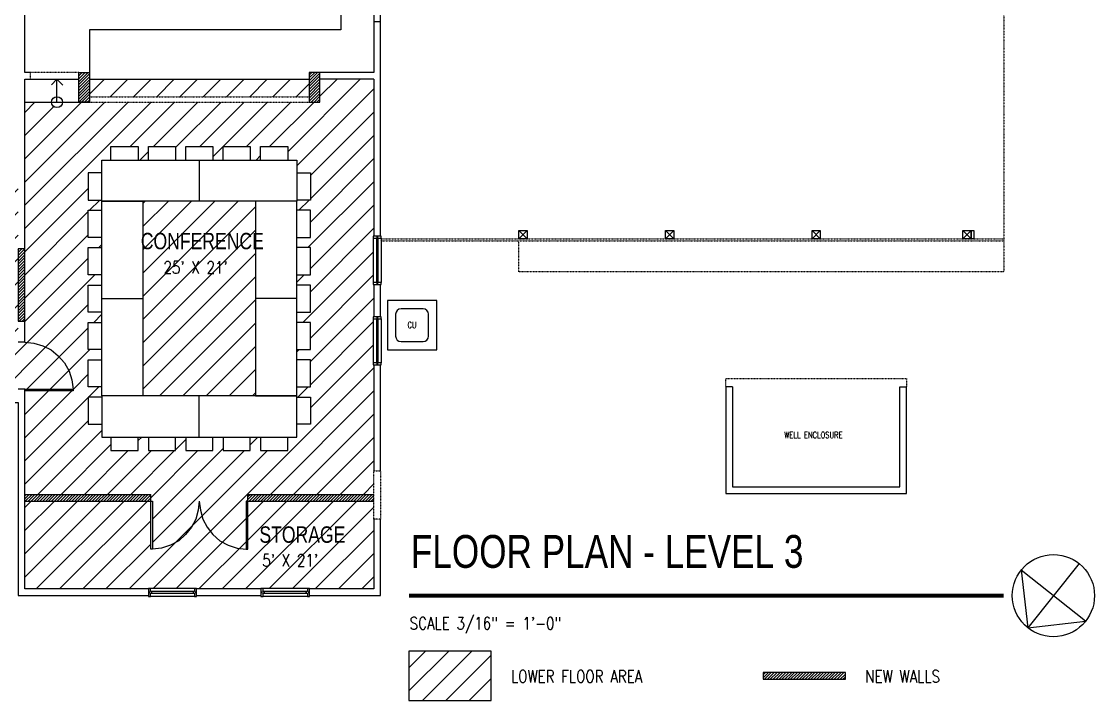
# Model space of a CAD drawing. Header units: inches. Extents: x -625442 to 34963, y -27993 to 66986.
# Drawn here: x 2734 to 3517, y 21433 to 21929 of the extents above; entities that cross this region are included whole.
import ezdxf

# ---------------------------------------------------------------- set-up
doc = ezdxf.new("R2010")
doc.units = ezdxf.units.IN
doc.header["$LTSCALE"] = 0.5
doc.header["$MEASUREMENT"] = 0
doc.linetypes.add('HIDDEN2', pattern=[0.1875, 0.125, -0.0625])
for name, color, linetype in [('0-TEXT', 30, 'Continuous'), ('A-ANNO-TEXT', 30, 'Continuous'), ('P-ABOVE', 201, 'HIDDEN2'), ('P-BELOW-LIGHT', 143, 'Continuous'), ('P-BELOW-MED', 145, 'Continuous'), ('P-CASEWORK', 140, 'Continuous'), ('P-DOOR', 51, 'Continuous'), ('P-FURNITURE', 201, 'Continuous'), ('P-WALL', 90, 'Continuous'), ('P-WINDOW', 213, 'Continuous')]:
    doc.layers.add(name, color=color, linetype=linetype)
doc.styles.add('1-4T', font='Zap601Rm.ttf', dxfattribs={"width": 0.8, "height": 12})
doc.styles.add('sapa notes', font='romans.shx', dxfattribs={"width": 0.8})
pattern_1 = [(45, (0, 1800), (-8.4852814, 8.4852814), [])]
pattern_2 = [(45, (0, 1800), (-1.06066017, 1.06066017), [])]

msp = doc.modelspace()

# ---------------------------------------------------------------- hatches: boundary and pattern name
at = {"layer": 'P-FURNITURE'}
h = msp.add_hatch(dxfattribs=at)
h.set_pattern_fill('ANSI31', color=256, scale=12)
h.set_pattern_definition(pattern_2)
h.paths.add_polyline_path([(2783.22947, 21892.17299), (2775.40382, 21892.17299), (2775.40382, 21870.45682), (2783.22947, 21870.45682)])
h.paths.add_polyline_path([(2951.48086, 21892.17299), (2943.65522, 21892.17299), (2943.65522, 21870.45682), (2951.48086, 21870.45682)])
h = msp.add_hatch(dxfattribs=at)
h.set_pattern_fill('ANSI31', color=256, scale=96)
h.set_pattern_definition(pattern_1)
h.paths.add_polyline_path([(2990.80474, 21887.28196), (2951.48086, 21887.28196), (2951.48086, 21870.45682), (2943.65522, 21870.45682), (2783.22947, 21870.45682), (2775.40382, 21870.45682), (2763.55689, 21870.45682, -1), (2755.55689, 21870.45682), (2736.07995, 21870.45682), (2736.07995, 21763.24547), (2736.07995, 21710.42236), (2736.07995, 21695.16235), (2742.73175, 21694.37978), (2749.18791, 21692.61901), (2755.25278, 21689.48876), (2760.5351, 21685.18465), (2765.03484, 21680.09798), (2768.36074, 21674.0331), (2770.51279, 21667.57695), (2771.29536, 21660.92515), (2771.29536, 21659.7513), (2736.07995, 21659.7513), (2736.07995, 21609.08024), (2736.07995, 21584.03412), (2828.03129, 21584.03412), (2828.03129, 21579.14309), (2829.20514, 21579.14309), (2829.20514, 21543.92768), (2835.85694, 21544.71025), (2842.3131, 21546.8623), (2848.37797, 21550.1882), (2853.46464, 21554.68794), (2857.76875, 21559.97026), (2860.89901, 21566.03513), (2862.65978, 21572.49129), (2863.44234, 21579.14309), (2864.22491, 21572.49129), (2865.98568, 21566.03513), (2869.11594, 21559.97026), (2873.42004, 21554.68794), (2878.50671, 21550.1882), (2884.57159, 21546.8623), (2891.02775, 21544.71025), (2897.67955, 21543.92768), (2897.67955, 21579.14309), (2898.85339, 21579.14309), (2898.85339, 21584.03412), (2990.80474, 21584.03412), (2990.80474, 21601.25459), (2990.80474, 21678.53285), (2990.41345, 21678.53285), (2990.41345, 21680.09798), (2990.41345, 21712.18313), (2990.41345, 21713.74826), (2990.80474, 21713.74826), (2990.80474, 21737.42084), (2990.41345, 21737.42084), (2990.41345, 21738.79033), (2990.41345, 21771.07112), (2990.41345, 21772.63625), (2990.80474, 21772.63625)])
h.paths.add_polyline_path([(2782.40895, 21818.78567), (2792.33141, 21818.78567), (2792.33141, 21828.11388), (2798.94638, 21828.11388), (2798.94638, 21838.03634), (2818.79129, 21838.03634), (2818.79129, 21828.11388), (2826.23313, 21828.11388), (2826.23313, 21838.03634), (2846.07805, 21838.03634), (2846.07805, 21828.11388), (2853.51989, 21828.11388), (2853.51989, 21838.03634), (2873.3648, 21838.03634), (2873.3648, 21828.11388), (2880.80664, 21828.11388), (2880.80664, 21838.03634), (2900.65155, 21838.03634), (2900.65155, 21828.11388), (2908.0934, 21828.11388), (2908.0934, 21838.03634), (2927.93831, 21838.03634), (2927.93831, 21828.11388), (2934.55328, 21828.11388), (2934.55328, 21818.78567), (2944.47574, 21818.78567), (2944.47574, 21798.94075), (2934.55328, 21798.94075), (2934.55328, 21798.11388), (2934.55328, 21791.49891), (2944.47574, 21791.49891), (2944.47574, 21771.654), (2934.55328, 21771.654), (2934.55328, 21764.21216), (2944.47574, 21764.21216), (2944.47574, 21744.36725), (2934.55328, 21744.36725), (2934.55328, 21736.9254), (2944.47574, 21736.9254), (2944.47574, 21717.08049), (2934.55328, 21717.08049), (2934.55328, 21709.63865), (2944.47574, 21709.63865), (2944.47574, 21689.79374), (2934.55328, 21689.79374), (2934.55328, 21682.35189), (2944.47574, 21682.35189), (2944.47574, 21662.50698), (2934.55328, 21662.50698), (2934.55328, 21655.89201), (2934.55328, 21655.06514), (2944.47574, 21655.06514), (2944.47574, 21635.22023), (2934.55328, 21635.22023), (2934.55328, 21625.89201), (2927.93831, 21625.89201), (2927.93831, 21615.96956), (2908.0934, 21615.96956), (2908.0934, 21625.89201), (2900.65155, 21625.89201), (2900.65155, 21615.96956), (2880.80664, 21615.96956), (2880.80664, 21625.89201), (2873.3648, 21625.89201), (2873.3648, 21615.96956), (2853.51989, 21615.96956), (2853.51989, 21625.89201), (2846.07805, 21625.89201), (2846.07805, 21615.96956), (2826.23313, 21615.96956), (2826.23313, 21625.89201), (2818.79129, 21625.89201), (2818.79129, 21615.96956), (2798.94638, 21615.96956), (2798.94638, 21625.89201), (2792.33141, 21625.89201), (2792.33141, 21635.22023), (2782.40895, 21635.22023), (2782.40895, 21655.06514), (2792.33141, 21655.06514), (2792.33141, 21655.89201), (2792.33141, 21662.50698), (2782.40895, 21662.50698), (2782.40895, 21682.35189), (2792.33141, 21682.35189), (2792.33141, 21689.79374), (2782.40895, 21689.79374), (2782.40895, 21709.63865), (2792.33141, 21709.63865), (2792.33141, 21717.08049), (2782.40895, 21717.08049), (2782.40895, 21736.9254), (2792.33141, 21736.9254), (2792.33141, 21744.36725), (2782.40895, 21744.36725), (2782.40895, 21764.21216), (2792.33141, 21764.21216), (2792.33141, 21771.654), (2782.40895, 21771.654), (2782.40895, 21791.49891), (2792.33141, 21791.49891), (2792.33141, 21798.11388), (2792.33141, 21798.94075), (2782.40895, 21798.94075)], flags=16)
h.paths.add_polyline_path([(2828.03129, 21579.14309), (2736.07995, 21579.14309), (2736.07995, 21514.97685), (2826.27052, 21514.97685), (2826.27052, 21515.36813), (2827.83565, 21515.36813), (2859.9208, 21515.36813), (2861.48593, 21515.36813), (2861.48593, 21514.97685), (2908.43981, 21514.97685), (2908.43981, 21515.36813), (2910.00494, 21515.36813), (2942.28573, 21515.36813), (2943.85086, 21515.36813), (2943.85086, 21514.97685), (2990.80474, 21514.97685), (2990.80474, 21565.84355), (2990.80474, 21579.14309), (2898.85339, 21579.14309), (2898.85339, 21543.92768), (2897.67955, 21543.92768), (2891.02775, 21544.71025), (2884.57159, 21546.8623), (2878.50671, 21550.1882), (2873.42004, 21554.68794), (2869.11594, 21559.97026), (2865.98568, 21566.03513), (2864.22491, 21572.49129), (2863.44234, 21579.14309), (2862.65978, 21572.49129), (2860.89901, 21566.03513), (2857.76875, 21559.97026), (2853.46464, 21554.68794), (2848.37797, 21550.1882), (2842.3131, 21546.8623), (2835.85694, 21544.71025), (2829.20514, 21543.92768), (2828.03129, 21543.92768)])
h.paths.add_polyline_path([(2943.65522, 21887.28196), (2783.22947, 21887.28196), (2783.22947, 21874.45682), (2943.65522, 21874.45682)], flags=17)
h.paths.add_polyline_path([(2907.76308, 21528.65294), (2959.3543, 21528.65294), (2959.3543, 21544.7083), (2907.76308, 21544.7083)], flags=24)
h.paths.add_polyline_path([(2904.2356, 21545.36787), (2969.54286, 21545.36787), (2969.54286, 21563.71582), (2904.2356, 21563.71582)], flags=24)
h = msp.add_hatch(dxfattribs=at)
h.set_pattern_fill('ANSI31', color=256, scale=96)
h.set_pattern_definition(pattern_1)
h.paths.add_polyline_path([(2731.18892, 21763.24547), (2731.18892, 21821.54654), (2594.04447, 21821.54654), (2518.9654, 21821.54654), (2518.9654, 21721.03412), (2607.73935, 21721.03412), (2607.73935, 21716.03412), (2607.73935, 21656.4254), (2609.30448, 21656.4254), (2676.80068, 21656.4254), (2678.36581, 21656.4254), (2678.36581, 21656.03412), (2731.18892, 21656.03412), (2731.18892, 21660.92515), (2736.07995, 21660.92515), (2771.29536, 21660.92515), (2770.51279, 21667.57695), (2768.36074, 21674.0331), (2765.03484, 21680.09798), (2760.5351, 21685.18465), (2755.25278, 21689.48876), (2749.18791, 21692.61901), (2742.73175, 21694.37978), (2736.07995, 21695.16235), (2731.18892, 21695.16235), (2731.18892, 21710.42236)])
h.paths.add_polyline_path([(2581.93873, 21732.65747), (2639.35269, 21732.65747), (2639.35269, 21748.71283), (2581.93873, 21748.71283)], flags=24)
h.paths.add_polyline_path([(2585.85648, 21749.27856), (2633.93972, 21749.27856), (2633.93972, 21767.60127), (2585.85648, 21767.60127)], flags=24)
h = msp.add_hatch(dxfattribs=at)
h.set_pattern_fill('ANSI31', color=256, scale=96)
h.set_pattern_definition(pattern_1)
h.paths.add_polyline_path([(2904.55328, 21798.11388), (2822.33141, 21798.11388), (2822.33141, 21655.89201), (2904.55328, 21655.89201)])
h = msp.add_hatch(dxfattribs=at)
h.set_pattern_fill('ANSI31', color=256, scale=12)
h.set_pattern_definition(pattern_2)
h.paths.add_polyline_path([(2736.07995, 21763.24547), (2731.18892, 21763.24547), (2731.18892, 21710.42236), (2736.07995, 21710.42236)])
h.paths.add_polyline_path([(2828.03129, 21584.03412), (2736.07995, 21584.03412), (2736.07995, 21579.14309), (2828.03129, 21579.14309)])
h.paths.add_polyline_path([(2990.80474, 21584.03412), (2898.85339, 21584.03412), (2898.85339, 21579.14309), (2990.80474, 21579.14309)])
h = msp.add_hatch(dxfattribs=at)
h.set_pattern_fill('ANSI31', color=256, scale=96)
h.set_pattern_definition([(45, (-244.785, 1921.423), (-8.4852814, 8.4852814), [])])
h.paths.add_polyline_path([(3076.4496, 21433.4594), (3076.4496, 21469.4594), (3016.4496, 21469.4594), (3016.4496, 21433.4594)])
h = msp.add_hatch(dxfattribs=at)
h.set_pattern_fill('ANSI31', color=256, scale=12)
h.set_pattern_definition([(45, (13.738, 1973.5143), (-1.06066017, 1.06066017), [])])
h.paths.add_polyline_path([(3334.97265, 21453.9594), (3274.97265, 21453.9594), (3274.97265, 21448.9594), (3334.97265, 21448.9594)])

# ---------------------------------------------------------------- linework, layer by layer
at = {"layer": '0-TEXT'}
msp.add_lwpolyline([(3505.52137, 21533.5482), (3468.13066, 21486.62343), (3510.2884, 21491.39046), (3463.36363, 21528.78118), (3468.13066, 21486.62343)], dxfattribs=at)
at = {"layer": '0-TEXT', "const_width": 2.997}
msp.add_lwpolyline([(3016.4496, 21510.08582), (3450.50632, 21510.08582)], dxfattribs=at)
at = {"layer": '0-TEXT'}
for centre, radius in [((2759.55689, 21870.45682), 4), ((3486.82601, 21510.08582), 30)]:
    msp.add_circle(centre, radius, dxfattribs=at)
at = {"layer": 'A-ANNO-TEXT'}
for points in [[(2759.55689, 21870.45682), (2759.55689, 21887.28196), (2755.64407, 21883.1735)], [(2759.55689, 21887.28196), (2763.861, 21882.97786)]]:
    msp.add_lwpolyline(points, dxfattribs=at)
at = {"layer": 'P-ABOVE'}
for p, q in [((2783.22947, 21874.45682), (2943.65522, 21874.45682)), ((2783.22947, 21870.45682), (2943.65522, 21870.45682)), ((2995.69576, 21769.12307), (3450.69576, 21769.12307)), ((2996.28269, 21770.62307), (3450.69576, 21770.62307))]:
    msp.add_line(p, q, dxfattribs=at)
for points in [[(2989.69576, 22006.62307), (2989.69576, 22142.62307), (3450.69576, 22142.62307), (3450.69576, 21746.62307), (3096.69576, 21746.62307), (3096.69576, 21769.12307)], [(3247.69576, 21662.62307), (3247.69576, 21668.62307), (3379.69576, 21668.62307), (3379.69576, 21662.62307)]]:
    msp.add_lwpolyline(points, dxfattribs=at)
for points in [[(2739.99277, 21887.28196), (2775.40382, 21887.28196), (2775.40382, 21892.17299), (2739.99277, 21892.17299)], [(2995.69576, 21565.84355), (2990.80474, 21565.84355), (2990.80474, 21601.25459), (2995.69576, 21601.25459)]]:
    msp.add_lwpolyline(points, close=True, dxfattribs=at)
at = {"layer": 'P-BELOW-LIGHT'}
for points in [[(2990.41345, 21771.07112), (2992.76115, 21771.07112), (2992.76115, 21770.28855), (2993.93499, 21770.28855), (2993.93499, 21771.07112), (2996.28269, 21771.07112), (2996.28269, 21772.63625), (2990.41345, 21772.63625), (2990.41345, 21771.07112), (2990.41345, 21738.79033)], [(2992.76115, 21771.85368), (2993.93499, 21771.85368)], [(2996.28269, 21771.07112), (2996.28269, 21738.79033)], [(2993.93499, 21738.00776), (2992.76115, 21738.00776)], [(2990.41345, 21712.18313), (2992.76115, 21712.18313), (2992.76115, 21711.59621), (2993.93499, 21711.59621), (2993.93499, 21712.18313), (2996.28269, 21712.18313), (2996.28269, 21713.74826), (2990.41345, 21713.74826), (2990.41345, 21712.18313), (2990.41345, 21680.09798)], [(2992.76115, 21712.96569), (2993.93499, 21712.96569)], [(2996.28269, 21712.18313), (2996.28269, 21680.09798)], [(2993.93499, 21679.31542), (2992.76115, 21679.31542)], [(2859.9208, 21515.36813), (2859.9208, 21513.02043), (2859.13824, 21513.02043), (2859.13824, 21511.84659), (2859.9208, 21511.84659), (2859.9208, 21509.49889), (2861.48593, 21509.49889), (2861.48593, 21515.36813), (2859.9208, 21515.36813), (2827.83565, 21515.36813)], [(2942.28573, 21515.36813), (2942.28573, 21513.02043), (2941.50316, 21513.02043), (2941.50316, 21511.84659), (2942.28573, 21511.84659), (2942.28573, 21509.49889), (2943.85086, 21509.49889), (2943.85086, 21515.36813), (2942.28573, 21515.36813), (2910.00494, 21515.36813)], [(2827.05309, 21511.84659), (2827.05309, 21513.02043)], [(2859.9208, 21509.49889), (2827.83565, 21509.49889)], [(2860.70337, 21513.02043), (2860.70337, 21511.84659)], [(2909.22237, 21511.84659), (2909.22237, 21513.02043)], [(2942.28573, 21509.49889), (2910.00494, 21509.49889)], [(2943.06829, 21513.02043), (2943.06829, 21511.84659)]]:
    msp.add_lwpolyline(points, dxfattribs=at)
for points in [[(2992.76115, 21738.79033), (2990.41345, 21738.79033), (2990.41345, 21737.42084), (2996.28269, 21737.42084), (2996.28269, 21738.79033), (2993.93499, 21738.79033), (2993.93499, 21739.57289), (2992.76115, 21739.57289)], [(2992.76115, 21680.09798), (2990.41345, 21680.09798), (2990.41345, 21678.53285), (2996.28269, 21678.53285), (2996.28269, 21680.09798), (2993.93499, 21680.09798), (2993.93499, 21680.88055), (2992.76115, 21680.88055)], [(2827.83565, 21513.02043), (2827.83565, 21515.36813), (2826.27052, 21515.36813), (2826.27052, 21509.49889), (2827.83565, 21509.49889), (2827.83565, 21511.84659), (2828.61822, 21511.84659), (2828.61822, 21513.02043)], [(2910.00494, 21513.02043), (2910.00494, 21515.36813), (2908.43981, 21515.36813), (2908.43981, 21509.49889), (2910.00494, 21509.49889), (2910.00494, 21511.84659), (2910.7875, 21511.84659), (2910.7875, 21513.02043)]]:
    msp.add_lwpolyline(points, close=True, dxfattribs=at)
msp.add_lwpolyline([(3010.73962, 21695.58455), (3026.73962, 21695.58455, 0.414213562), (3030.73962, 21699.58455), (3030.73962, 21715.58455, 0.414213562), (3026.73962, 21719.58455), (3010.73962, 21719.58455, 0.414213562), (3006.73962, 21715.58455), (3006.73962, 21699.58455, 0.414213562)], format="xyb", close=True, dxfattribs=at)
at = {"layer": 'P-BELOW-MED'}
for p, q in [((3096.69576, 21776.62307), (3102.69576, 21770.62307)), ((3102.69576, 21776.62307), (3096.69576, 21770.62307)), ((3203.69576, 21776.62307), (3209.69576, 21770.62307)), ((3209.69576, 21776.62307), (3203.69576, 21770.62307)), ((3310.69576, 21776.62307), (3316.69576, 21770.62307)), ((3316.69576, 21776.62307), (3310.69576, 21770.62307)), ((3420.69576, 21776.62307), (3426.69576, 21770.62307)), ((3426.69576, 21776.62307), (3420.69576, 21770.62307))]:
    msp.add_line(p, q, dxfattribs=at)
for points in [[(2739.99277, 21887.28196), (2775.40382, 21887.28196)], [(2736.07995, 21870.45682), (2783.22947, 21870.45682)]]:
    msp.add_lwpolyline(points, dxfattribs=at)
msp.add_lwpolyline([(3000.73962, 21689.58455), (3036.73962, 21689.58455), (3036.73962, 21725.58455), (3000.73962, 21725.58455)], close=True, dxfattribs=at)
at = {"layer": 'P-CASEWORK'}
for p, q in [((2783.22947, 21923.28196), (2783.22947, 21892.17299)), ((2783.22947, 21887.28196), (2943.65522, 21887.28196))]:
    msp.add_line(p, q, dxfattribs=at)
msp.add_lwpolyline([(2736.07995, 22001.73204), (2736.07995, 21975.32048), (2966.80474, 21975.32048), (2966.80474, 21923.28196), (2783.22947, 21923.28196)], dxfattribs=at)
at = {"layer": 'P-DOOR'}
for points in [[(2736.07995, 21695.16235), (2742.73175, 21694.37978), (2749.18791, 21692.61901), (2755.25278, 21689.48876), (2760.5351, 21685.18465), (2765.03484, 21680.09798), (2768.36074, 21674.0331), (2770.51279, 21667.57695), (2771.29536, 21660.92515)], [(2863.44234, 21579.14309), (2862.65978, 21572.49129), (2860.89901, 21566.03513), (2857.76875, 21559.97026), (2853.46464, 21554.68794), (2848.37797, 21550.1882), (2842.3131, 21546.8623), (2835.85694, 21544.71025), (2829.20514, 21543.92768)], [(2863.44234, 21579.14309), (2864.22491, 21572.49129), (2865.98568, 21566.03513), (2869.11594, 21559.97026), (2873.42004, 21554.68794), (2878.50671, 21550.1882), (2884.57159, 21546.8623), (2891.02775, 21544.71025), (2897.67955, 21543.92768)]]:
    msp.add_lwpolyline(points, dxfattribs=at)
for points in [[(2736.07995, 21660.92515), (2771.29536, 21660.92515), (2771.29536, 21659.7513), (2736.07995, 21659.7513)], [(2829.20514, 21579.14309), (2829.20514, 21543.92768), (2828.03129, 21543.92768), (2828.03129, 21579.14309)], [(2897.67955, 21579.14309), (2897.67955, 21543.92768), (2898.85339, 21543.92768), (2898.85339, 21579.14309)]]:
    msp.add_lwpolyline(points, close=True, dxfattribs=at)
at = {"layer": 'P-FURNITURE'}
for p, q in [((2863.44234, 21828.11388), (2863.44234, 21798.11388)), ((2934.55328, 21798.11388), (2792.33141, 21798.11388)), ((2822.33141, 21798.11388), (2822.33141, 21655.89201)), ((2904.55328, 21798.11388), (2904.55328, 21655.89201)), ((2792.33141, 21727.00295), (2822.33141, 21727.00295)), ((2934.55328, 21727.00295), (2904.55328, 21727.00295)), ((2934.55328, 21655.89201), (2792.33141, 21655.89201)), ((2863.44234, 21625.89201), (2863.44234, 21655.89201))]:
    msp.add_line(p, q, dxfattribs=at)
at = {"layer": 'P-FURNITURE', "flags": 128}
for points in [[(2798.94638, 21828.11388), (2798.94638, 21838.03634), (2818.79129, 21838.03634), (2818.79129, 21828.11388)], [(2826.23313, 21828.11388), (2826.23313, 21838.03634), (2846.07805, 21838.03634), (2846.07805, 21828.11388)], [(2853.51989, 21828.11388), (2853.51989, 21838.03634), (2873.3648, 21838.03634), (2873.3648, 21828.11388)], [(2880.80664, 21828.11388), (2880.80664, 21838.03634), (2900.65155, 21838.03634), (2900.65155, 21828.11388)], [(2908.0934, 21828.11388), (2908.0934, 21838.03634), (2927.93831, 21838.03634), (2927.93831, 21828.11388)], [(2792.33141, 21798.11388), (2792.33141, 21828.11388), (2934.55328, 21828.11388), (2934.55328, 21798.11388)], [(2792.33141, 21818.78567), (2782.40895, 21818.78567), (2782.40895, 21798.94075), (2792.33141, 21798.94075)], [(2934.55328, 21818.78567), (2944.47574, 21818.78567), (2944.47574, 21798.94075), (2934.55328, 21798.94075)], [(2822.33141, 21655.89201), (2792.33141, 21655.89201), (2792.33141, 21798.11388), (2822.33141, 21798.11388)], [(2904.55328, 21655.89201), (2934.55328, 21655.89201), (2934.55328, 21798.11388), (2904.55328, 21798.11388)], [(2792.33141, 21771.654), (2782.40895, 21771.654), (2782.40895, 21791.49891), (2792.33141, 21791.49891)], [(2934.55328, 21771.654), (2944.47574, 21771.654), (2944.47574, 21791.49891), (2934.55328, 21791.49891)], [(2792.33141, 21744.36725), (2782.40895, 21744.36725), (2782.40895, 21764.21216), (2792.33141, 21764.21216)], [(2934.55328, 21744.36725), (2944.47574, 21744.36725), (2944.47574, 21764.21216), (2934.55328, 21764.21216)], [(2792.33141, 21717.08049), (2782.40895, 21717.08049), (2782.40895, 21736.9254), (2792.33141, 21736.9254)], [(2934.55328, 21717.08049), (2944.47574, 21717.08049), (2944.47574, 21736.9254), (2934.55328, 21736.9254)], [(2792.33141, 21689.79374), (2782.40895, 21689.79374), (2782.40895, 21709.63865), (2792.33141, 21709.63865)], [(2934.55328, 21689.79374), (2944.47574, 21689.79374), (2944.47574, 21709.63865), (2934.55328, 21709.63865)], [(2792.33141, 21662.50698), (2782.40895, 21662.50698), (2782.40895, 21682.35189), (2792.33141, 21682.35189)], [(2934.55328, 21662.50698), (2944.47574, 21662.50698), (2944.47574, 21682.35189), (2934.55328, 21682.35189)], [(2792.33141, 21655.89201), (2792.33141, 21625.89201), (2934.55328, 21625.89201), (2934.55328, 21655.89201)], [(2792.33141, 21655.06514), (2782.40895, 21655.06514), (2782.40895, 21635.22023), (2792.33141, 21635.22023)], [(2934.55328, 21655.06514), (2944.47574, 21655.06514), (2944.47574, 21635.22023), (2934.55328, 21635.22023)], [(2798.94638, 21625.89201), (2798.94638, 21615.96956), (2818.79129, 21615.96956), (2818.79129, 21625.89201)], [(2826.23313, 21625.89201), (2826.23313, 21615.96956), (2846.07805, 21615.96956), (2846.07805, 21625.89201)], [(2853.51989, 21625.89201), (2853.51989, 21615.96956), (2873.3648, 21615.96956), (2873.3648, 21625.89201)], [(2880.80664, 21625.89201), (2880.80664, 21615.96956), (2900.65155, 21615.96956), (2900.65155, 21625.89201)], [(2908.0934, 21625.89201), (2908.0934, 21615.96956), (2927.93831, 21615.96956), (2927.93831, 21625.89201)]]:
    msp.add_lwpolyline(points, dxfattribs=at)
at = {"layer": 'P-WALL'}
for p, q in [((2990.80474, 21887.28196), (2951.48086, 21887.28196)), ((2990.80474, 21887.28196), (2990.80474, 21772.63625)), ((2736.07995, 21695.16235), (2731.18892, 21695.16235)), ((2736.07995, 21660.92515), (2731.18892, 21660.92515)), ((3252.69576, 21662.62307), (3247.69576, 21662.62307)), ((3374.69576, 21662.62307), (3379.69576, 21662.62307)), ((2828.03129, 21579.14309), (2828.03129, 21584.03412)), ((2898.85339, 21579.14309), (2898.85339, 21584.03412))]:
    msp.add_line(p, q, dxfattribs=at)
for points in [[(2995.69576, 21929.34481), (2995.69576, 21964.56022), (2990.80474, 21964.56022), (2990.80474, 21929.34481)], [(2783.22947, 21870.45682), (2775.40382, 21870.45682), (2775.40382, 21892.17299), (2783.22947, 21892.17299)], [(2943.65522, 21870.45682), (2951.48086, 21870.45682), (2951.48086, 21892.17299), (2943.65522, 21892.17299)], [(3096.69576, 21776.62307), (3102.69576, 21776.62307), (3102.69576, 21770.62307), (3096.69576, 21770.62307)], [(3203.69576, 21776.62307), (3209.69576, 21776.62307), (3209.69576, 21770.62307), (3203.69576, 21770.62307)], [(3310.69576, 21776.62307), (3316.69576, 21776.62307), (3316.69576, 21770.62307), (3310.69576, 21770.62307)], [(3420.69576, 21776.62307), (3426.69576, 21776.62307), (3426.69576, 21770.62307), (3420.69576, 21770.62307)], [(2736.07995, 21710.42236), (2736.07995, 21763.24547), (2731.18892, 21763.24547), (2731.18892, 21710.42236)], [(3016.4496, 21469.4594), (3016.4496, 21433.4594), (3076.4496, 21433.4594), (3076.4496, 21469.4594)], [(3274.97265, 21453.9594), (3274.97265, 21448.9594), (3334.97265, 21448.9594), (3334.97265, 21453.9594)]]:
    msp.add_lwpolyline(points, close=True, dxfattribs=at)
for points in [[(2739.99277, 21892.17299), (2736.07995, 21892.17299), (2736.07995, 21935.21405)], [(2990.80474, 21928.36661), (2990.80474, 21923.47558), (2990.80474, 21892.17299), (2943.65522, 21892.17299)], [(2990.80474, 21929.34481), (2990.80474, 21928.36661)], [(2995.69576, 21772.63625), (2995.69576, 21929.34481)], [(2736.07995, 21763.24547), (2736.07995, 21887.28196), (2739.99277, 21887.28196)], [(2990.80474, 21737.42084), (2990.80474, 21713.74826)], [(2995.69576, 21713.74826), (2995.69576, 21737.42084)], [(2736.07995, 21695.16235), (2736.07995, 21710.42236)], [(2990.80474, 21678.53285), (2990.80474, 21601.25459)], [(2995.69576, 21601.25459), (2995.69576, 21678.53285)], [(2736.07995, 21609.08024), (2736.07995, 21660.92515)], [(3247.69576, 21662.62307), (3247.69576, 21584.62307), (3379.69576, 21584.62307), (3379.69576, 21662.62307)], [(3252.69576, 21662.62307), (3252.69576, 21589.62307), (3374.69576, 21589.62307), (3374.69576, 21662.62307)], [(2678.36581, 21651.14309), (2731.18892, 21651.14309), (2731.18892, 21510.08582), (2826.27052, 21510.08582)], [(2826.27052, 21514.97685), (2736.07995, 21514.97685), (2736.07995, 21609.08024)], [(2736.07995, 21584.03412), (2828.03129, 21584.03412)], [(2736.07995, 21579.14309), (2828.03129, 21579.14309)], [(2898.85339, 21584.03412), (2990.80474, 21584.03412)], [(2898.85339, 21579.14309), (2990.80474, 21579.14309)], [(2990.80474, 21565.84355), (2990.80474, 21514.97685), (2943.85086, 21514.97685)], [(2943.85086, 21510.08582), (2995.69576, 21510.08582), (2995.69576, 21565.84355)], [(2908.43981, 21514.97685), (2861.48593, 21514.97685)], [(2861.48593, 21510.08582), (2908.43981, 21510.08582)]]:
    msp.add_lwpolyline(points, dxfattribs=at)
at = {"layer": 'P-WINDOW'}
for points in [[(3426.69576, 21776.62307), (3428.69576, 21776.62307), (3428.69576, 21770.62307), (3426.69576, 21770.62307)], [(2992.76115, 21770.28855), (2992.76115, 21739.57289), (2993.93499, 21739.57289), (2993.93499, 21770.28855)], [(2992.76115, 21711.59621), (2992.76115, 21680.88055), (2993.93499, 21680.88055), (2993.93499, 21711.59621)], [(2859.13824, 21513.02043), (2828.61822, 21513.02043), (2828.61822, 21511.84659), (2859.13824, 21511.84659)], [(2941.50316, 21513.02043), (2910.7875, 21513.02043), (2910.7875, 21511.84659), (2941.50316, 21511.84659)]]:
    msp.add_lwpolyline(points, close=True, dxfattribs=at)

# ---------------------------------------------------------------- texts
at = {"layer": '0-TEXT', "width": 0.8}
for s, height, style, p in [('CONFERENCE', 11.988, '1-4T', (2820.75179, 21763.02917)), ("25' X 21'", 8.991, 'sapa notes', (2837.29392, 21745.23902)), ('CU', 4.4955, 'sapa notes', (3015.38536, 21705.52722)), ('WELL ENCLOSURE', 4.4955, 'sapa notes', (3290.40443, 21625.11869)), ('STORAGE', 11.988, '1-4T', (2907.2936, 21548.66983)), ('FLOOR PLAN - LEVEL 3', 23.976, '1-4T', (3017.83163, 21530.38244)), ("5' X 21'", 8.991, 'sapa notes', (2909.41143, 21531.32883)), ('SCALE 3/16" = 1\'-0"', 8.991, 'sapa notes', (3016.94589, 21485.40862)), ('LOWER FLOOR AREA', 8.991, 'sapa notes', (3090.952, 21446.62767)), ('NEW WALLS', 8.991, 'sapa notes', (3349.47504, 21446.62767))]:
    msp.add_text(s, height=height, dxfattribs=dict(at, style=style)).set_placement(p)

doc.saveas('drawing.dxf')
